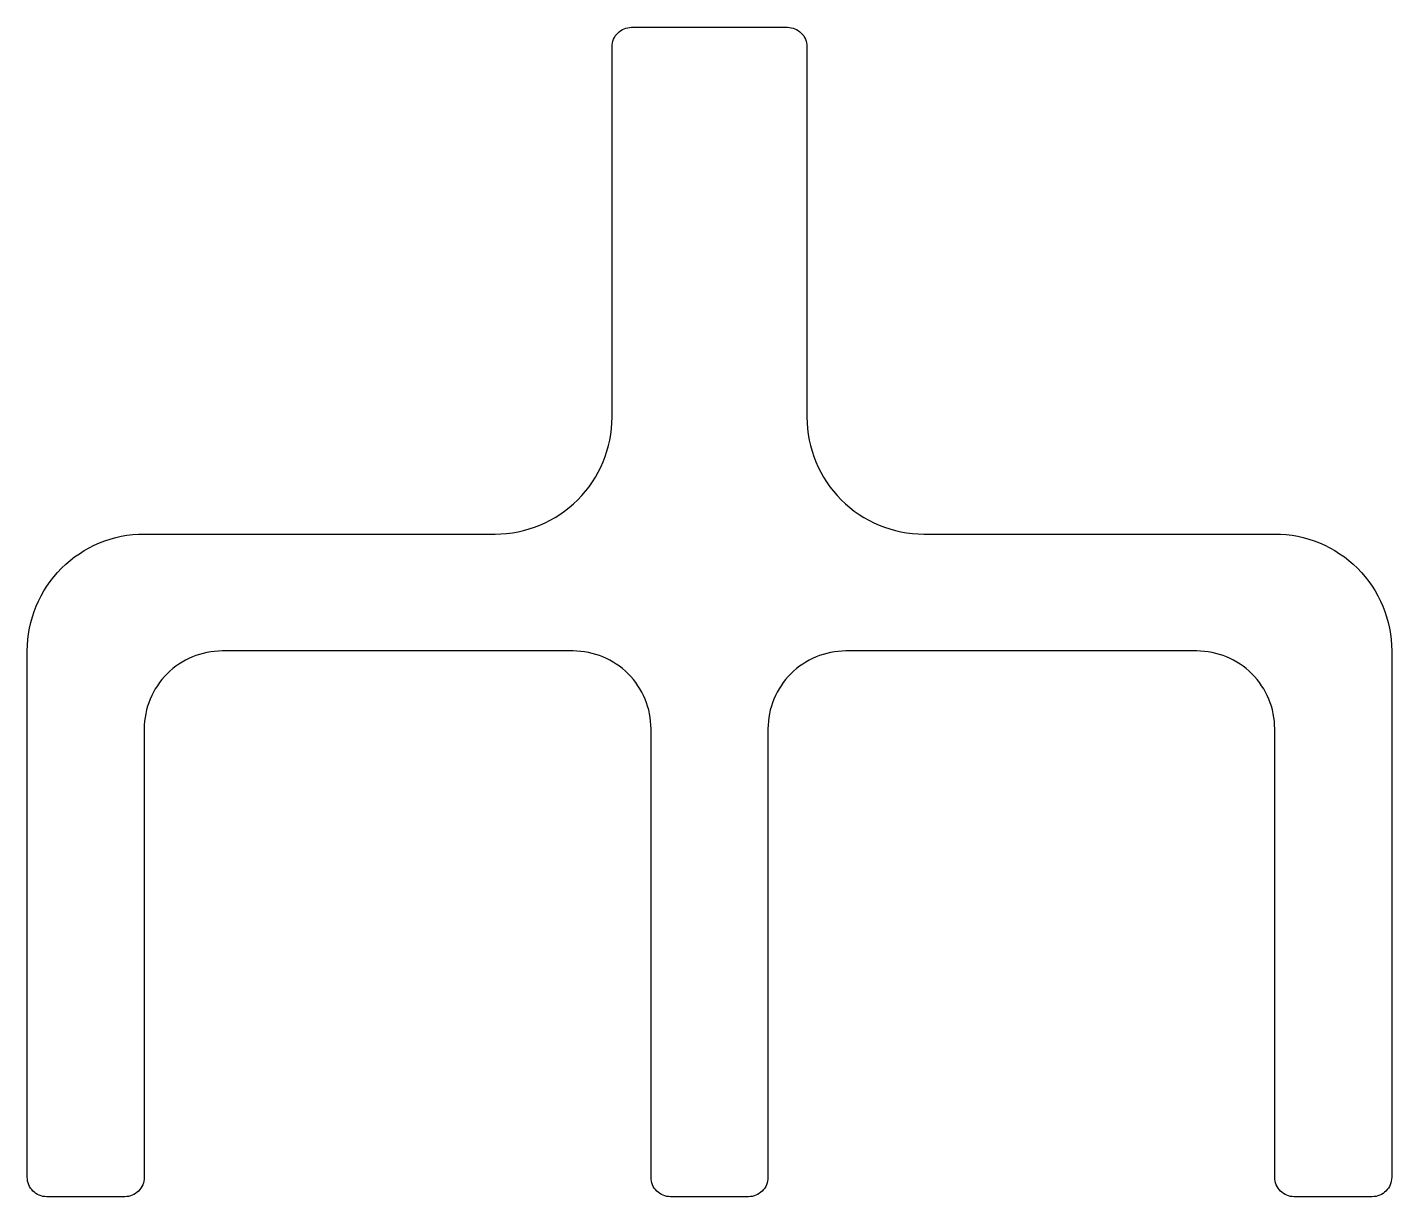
# Model space of a CAD drawing. Extents: x -646 to -611, y 77.3 to 107.3.
import ezdxf

# ---------------------------------------------------------------- set-up
doc = ezdxf.new("R2010")
doc.units = 0
doc.layers.add('ANA', color=220, linetype='CONTINUOUS')

msp = doc.modelspace()

# ---------------------------------------------------------------- linework, layer by layer
at = {"layer": 'ANA', "color": 0}
msp.add_lwpolyline([(-626.958, 77.824, -0.414214), (-627.458, 77.324), (-628.458, 77.324), (-629.458, 77.324, -0.414214), (-629.958, 77.824), (-629.958, 89.324, 0.414214), (-631.958, 91.324), (-640.958, 91.324, 0.414214), (-642.958, 89.324), (-642.958, 77.824, -0.414214), (-643.458, 77.324), (-645.458, 77.324, -0.414214), (-645.958, 77.824), (-645.958, 91.324, -0.414214), (-642.958, 94.324), (-633.958, 94.324, 0.414214), (-630.958, 97.324), (-630.958, 106.824, -0.414214), (-630.458, 107.324), (-628.458, 107.324), (-626.458, 107.324, -0.414214), (-625.958, 106.824), (-625.958, 97.324, 0.414214), (-622.958, 94.324), (-613.958, 94.324, -0.414214), (-610.958, 91.324), (-610.958, 77.824, -0.414214), (-611.458, 77.324), (-613.458, 77.324, -0.414214), (-613.958, 77.824), (-613.958, 89.324, 0.414214), (-615.958, 91.324), (-624.958, 91.324, 0.414214), (-626.958, 89.324)], format="xyb", close=True, dxfattribs=at)

doc.saveas('drawing.dxf')
